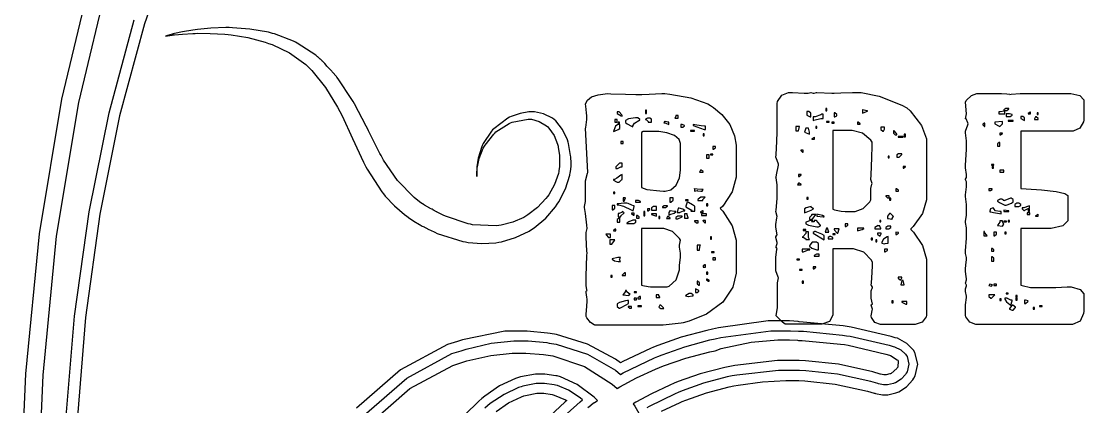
# Model space of a CAD drawing. Extents: x 71 to 283, y 22 to 328.
# Drawn here: x 70.9 to 168.8, y 222.4 to 257.9 of the extents above; entities that cross this region are included whole.
import ezdxf

# ---------------------------------------------------------------- set-up
doc = ezdxf.new("R2010")
doc.units = 0
doc.header["$MEASUREMENT"] = 0

msp = doc.modelspace()

# ---------------------------------------------------------------- linework, layer by layer
at = {"color": 7}
for points in [[(84.9478, 265.467), (82.2194, 257.643), (79.9345, 249.159), (78.1184, 240.108), (76.7941, 230.59), (75.9823, 220.701), (75.7068, 213.079), (75.7068, 210.538), (75.7068, 207.942), (75.9919, 200.153), (76.8325, 190.071), (78.2066, 180.392), (80.0887, 171.212), (82.4576, 162.632), (85.2911, 154.748)], [(81.3594, 149.804), (77.6813, 160.982), (74.7571, 172.938), (72.6225, 185.545), (71.3161, 198.673), (70.8723, 208.816), (70.8723, 212.196), (70.8723, 215.503), (71.301, 225.422), (72.5646, 238.294), (74.6263, 250.687), (77.4513, 262.472)], [(78.9298, 262.07), (76.1365, 250.376), (74.0985, 238.074), (72.8486, 225.294), (72.4256, 215.444), (72.4256, 212.16), (72.4256, 208.806), (72.8638, 198.741), (74.1564, 185.714), (76.2663, 173.206), (79.1587, 161.344), (82.7966, 150.256)], [(84.3566, 154.302), (81.4998, 162.252), (79.109, 170.904), (77.2086, 180.158), (75.8211, 189.914), (74.9709, 200.075), (74.6827, 207.923), (74.6827, 210.538), (74.6827, 213.096), (74.961, 220.769), (75.7823, 230.728), (77.1232, 240.318), (78.9601, 249.441), (81.2698, 257.999)]]:
    msp.add_lwpolyline(points, dxfattribs=at)
for points in [[(84.1735, 256.505), (84.1735, 256.505), (84.3538, 256.532), (84.763, 256.594), (84.879, 256.61), (84.9933, 256.628), (85.725, 256.696), (86.669, 256.744), (86.8895, 256.752), (87.1001, 256.762), (88.2869, 256.752), (89.6317, 256.673), (89.9223, 256.646), (90.2134, 256.62), (91.7388, 256.373), (93.3358, 255.95), (93.6625, 255.834), (93.9878, 255.72), (95.5933, 254.948), (97.0926, 253.876), (97.3667, 253.611), (97.6394, 253.339), (98.9005, 251.769), (100.021, 249.951), (100.225, 249.554), (100.427, 249.167), (101.384, 247.081), (102.392, 244.908), (102.622, 244.475), (102.737, 244.264), (104.086, 242.164), (104.246, 241.97), (104.404, 241.777), (105.256, 240.869), (106.194, 240.067), (106.398, 239.925), (106.679, 239.713), (106.998, 239.5), (107.05, 239.466), (107.579, 239.149), (107.633, 239.113), (107.81, 239.007), (107.986, 238.937), (108.012, 238.92), (108.275, 238.778), (108.303, 238.76), (108.355, 238.734), (108.919, 238.47), (108.972, 238.442), (109.193, 238.345), (111.548, 237.604), (111.795, 237.56), (112.042, 237.516), (113.302, 237.411), (114.601, 237.482), (114.865, 237.526), (115.12, 237.57), (116.407, 237.949), (117.66, 238.54), (117.898, 238.69), (118.135, 238.84), (119.211, 239.736), (120.111, 240.789), (120.261, 241.017), (120.412, 241.248), (121.033, 242.456), (121.426, 243.699), (121.462, 243.946), (121.47, 244.008), (121.532, 244.518), (121.532, 244.687), (121.532, 244.864), (121.504, 245.34), (121.496, 245.393), (121.486, 245.507), (121.284, 246.628), (121.249, 246.732), (121.187, 246.944), (120.746, 247.906), (120.129, 248.692), (119.98, 248.815), (119.83, 248.938), (118.979, 249.353), (118.168, 249.52), (117.898, 249.52), (117.632, 249.52), (116.836, 249.379), (116.01, 249.097), (115.852, 249.025), (115.702, 248.947), (114.405, 247.968), (114.3, 247.862), (114.194, 247.748), (113.435, 246.601), (113.382, 246.485), (113.276, 246.257), (112.971, 245.252), (112.861, 244.458), (112.853, 244.335), (112.853, 244.194), (112.853, 243.876), (112.853, 243.769), (112.853, 243.725), (112.853, 243.593), (112.853, 243.593), (112.853, 243.593), (112.853, 243.725), (112.853, 243.769), (112.853, 243.911), (112.879, 244.273), (112.889, 244.335), (112.905, 244.458), (113.078, 245.238), (113.444, 246.177), (113.558, 246.379), (113.621, 246.477), (114.406, 247.483), (114.512, 247.58), (114.609, 247.678), (115.816, 248.471), (115.958, 248.532), (116.098, 248.594), (117.571, 248.859), (117.722, 248.849), (117.87, 248.841), (118.604, 248.643), (119.265, 248.249), (119.379, 248.143), (119.494, 248.039), (119.961, 247.367), (120.289, 246.556), (120.333, 246.379), (120.349, 246.291), (120.474, 245.511), (120.474, 245.251), (120.474, 245.102), (120.474, 244.764), (120.474, 244.651), (120.474, 244.503), (120.412, 244.106), (120.403, 244.052), (120.359, 243.85), (120.007, 242.849), (119.477, 241.899), (119.345, 241.723), (119.213, 241.547), (118.449, 240.731), (117.562, 240.039), (117.369, 239.925), (117.174, 239.81), (116.156, 239.369), (115.086, 239.105), (114.865, 239.077), (114.645, 239.051), (112.464, 239.139), (112.254, 239.183), (112.042, 239.227), (109.952, 239.933), (109.75, 240.029), (109.696, 240.057), (109.201, 240.295), (109.149, 240.312), (109.123, 240.322), (108.858, 240.472), (108.832, 240.488), (108.822, 240.498), (108.723, 240.558), (108.692, 240.558), (108.549, 240.63), (108.505, 240.657), (108.03, 240.949), (107.986, 240.983), (107.703, 241.16), (107.421, 241.37), (107.068, 241.635), (105.529, 243.224), (104.254, 245.092), (104.033, 245.497), (103.919, 245.702), (102.869, 247.792), (102.765, 248.003), (102.658, 248.215), (101.574, 250.279), (101.46, 250.472), (101.344, 250.676), (100.083, 252.563), (99.9423, 252.729), (99.9063, 252.773), (99.5535, 253.19), (99.5193, 253.224), (99.4833, 253.268), (99.1044, 253.673), (99.0604, 253.717), (99.0424, 253.735), (98.8646, 253.938), (98.848, 253.964), (98.83, 253.982), (98.6536, 254.16), (98.6374, 254.176), (98.6194, 254.194), (98.4416, 254.371), (98.425, 254.389), (98.3975, 254.406), (98.195, 254.583), (98.1784, 254.599), (98.0186, 254.742), (96.3083, 255.852), (96.1319, 255.94), (95.9556, 256.028), (94.1917, 256.699), (94.0153, 256.752), (93.6625, 256.85), (91.9427, 257.149), (90.3277, 257.273), (90.0285, 257.281), (89.7283, 257.291), (88.3391, 257.241), (87.11, 257.105), (86.8895, 257.069), (86.669, 257.043), (85.725, 256.892), (84.9933, 256.744), (84.879, 256.716), (84.763, 256.682), (84.3538, 256.559), (84.1735, 256.505), (84.1735, 256.505)], [(124.883, 251.214), (125.2, 251.196), (126.559, 251.152), (127.497, 251.142), (127.812, 251.142), (128.04, 251.142), (128.728, 251.165), (129.892, 251.205), (130.175, 251.214), (130.624, 251.17), (132.578, 250.813), (134.126, 250.261), (134.372, 250.119), (134.648, 249.942), (135.412, 249.3), (136.15, 248.369), (136.59, 247.328), (136.737, 246.459), (136.737, 246.169), (136.737, 243.982), (136.737, 243.527), (136.365, 242.16), (135.501, 240.86), (135.254, 240.63), (135.501, 240.375), (136.365, 239.021), (136.737, 237.714), (136.737, 237.279), (136.737, 235.09), (136.737, 234.666), (136.433, 233.391), (135.519, 231.995), (133.998, 230.904), (132.414, 230.261), (131.869, 230.117), (131.674, 230.083), (130.021, 229.905), (129.469, 229.905), (123.719, 229.905), (123.657, 229.923), (123.326, 230.149), (122.978, 230.566), (122.907, 230.681), (122.925, 230.875), (122.987, 231.656), (123.013, 232.091), (123.013, 232.234), (123.013, 232.295), (122.987, 232.476), (122.925, 232.895), (122.907, 233.01), (122.907, 233.028), (122.986, 233.08), (123.013, 233.08), (122.995, 233.152), (122.907, 233.548), (122.907, 233.679), (122.907, 234.395), (122.995, 236.291), (123.013, 236.538), (122.995, 236.697), (122.907, 237.98), (122.907, 238.408), (123.013, 238.795), (122.986, 239.095), (122.863, 240.177), (122.775, 240.709), (122.767, 240.735), (122.783, 240.807), (122.873, 241.282), (122.873, 241.44), (122.873, 242.923), (122.873, 243.18), (123.048, 243.885), (123.083, 243.946), (122.873, 248.039), (122.889, 248.1), (122.979, 248.821), (122.979, 249.061), (122.979, 249.157), (122.951, 249.446), (122.889, 250.059), (122.873, 250.226), (122.884, 250.328), (123.033, 250.618), (123.414, 250.905), (124.027, 251.099), (124.668, 251.197), (124.883, 251.214)], [(141.781, 251.318), (141.939, 251.302), (143.01, 251.248), (143.368, 251.248), (143.617, 251.318), (143.827, 251.248), (143.915, 251.248), (144.144, 251.31), (144.18, 251.318), (145.557, 251.248), (145.765, 251.248), (146.393, 251.272), (147.452, 251.31), (147.708, 251.318), (148.263, 251.318), (149.931, 250.971), (152.02, 250.146), (152.47, 249.907), (152.769, 249.634), (153.819, 248.267), (154.27, 247.038), (154.27, 246.628), (154.27, 241.865), (154.27, 241.44), (153.904, 240.167), (153.06, 238.972), (152.823, 238.76), (152.823, 238.69), (153.07, 238.461), (153.916, 237.213), (154.27, 235.966), (154.27, 235.549), (154.27, 230.787), (154.243, 230.646), (153.877, 230.153), (153.245, 229.941), (153.035, 229.941), (150.213, 229.941), (150.038, 229.941), (149.516, 230.131), (149.215, 230.584), (149.189, 230.717), (149.189, 230.766), (149.215, 230.915), (149.277, 231.255), (149.295, 231.352), (149.189, 231.739), (149.189, 231.757), (149.268, 231.811), (149.295, 231.811), (149.189, 232.374), (149.189, 232.94), (149.189, 233.037), (149.277, 233.3), (149.295, 233.327), (149.295, 233.389), (149.207, 233.548), (149.189, 233.575), (149.207, 233.795), (149.269, 234.739), (149.295, 235.374), (149.295, 235.585), (149.295, 235.656), (149.197, 235.868), (148.498, 236.609), (147.56, 236.926), (147.249, 236.926), (145.661, 236.926), (145.661, 230.999), (145.661, 230.809), (145.343, 230.236), (144.629, 229.975), (144.392, 229.975), (141.358, 229.975), (141.272, 229.975), (141.017, 230.166), (140.556, 230.62), (140.442, 230.753), (140.546, 231.528), (140.546, 233.785), (140.652, 234.244), (140.617, 234.298), (140.406, 234.894), (140.406, 235.09), (140.406, 235.868), (140.406, 236.142), (140.494, 236.846), (140.512, 236.96), (140.406, 237.103), (140.422, 237.129), (140.512, 237.4), (140.512, 237.49), (140.406, 237.949), (140.406, 238.011), (140.494, 238.169), (140.512, 238.195), (140.406, 238.901), (140.406, 239.149), (140.494, 239.784), (140.512, 239.889), (140.406, 240.348), (140.422, 240.49), (140.512, 241.548), (140.512, 241.899), (140.512, 242.817), (140.512, 242.817), (140.422, 243.453), (140.406, 243.523), (140.414, 243.55), (140.502, 243.871), (140.625, 244.457), (140.652, 244.615), (140.634, 244.704), (140.432, 245.295), (140.406, 245.321), (140.422, 245.595), (140.484, 246.804), (140.512, 247.676), (140.512, 247.967), (140.512, 250.296), (140.556, 250.472), (140.961, 251.072), (141.575, 251.318), (141.781, 251.318)], [(159.103, 251.214), (161.043, 251.214), (161.2, 251.214), (161.673, 251.192), (161.943, 251.152), (161.961, 251.142), (162.093, 251.16), (162.92, 251.214), (163.196, 251.214), (167.287, 251.214), (167.564, 251.214), (168.398, 251.033), (168.768, 250.64), (168.768, 250.508), (168.768, 248.779), (168.742, 248.612), (168.398, 248.017), (167.802, 247.756), (167.605, 247.756), (162.983, 247.756), (162.983, 242.465), (163.456, 242.448), (164.875, 242.36), (166.219, 242.205), (167.021, 242.004), (167.287, 241.821), (167.287, 241.759), (167.287, 239.642), (167.287, 239.491), (166.832, 239.034), (165.761, 238.804), (165.453, 238.795), (162.983, 238.795), (162.983, 233.575), (163.106, 233.54), (163.86, 233.363), (164.112, 233.363), (165.806, 233.363), (166.202, 233.363), (167.233, 233.425), (167.393, 233.433), (167.622, 233.407), (168.424, 233.164), (168.768, 232.784), (168.768, 232.657), (168.768, 231.176), (168.759, 230.973), (168.425, 230.255), (167.731, 229.941), (167.499, 229.941), (158.997, 229.941), (158.812, 229.941), (158.259, 230.153), (157.903, 230.646), (157.868, 230.787), (157.868, 231.492), (157.868, 231.749), (157.956, 232.428), (157.974, 232.517), (157.956, 232.57), (157.868, 232.979), (157.868, 233.116), (157.868, 233.232), (157.956, 233.513), (157.974, 233.575), (157.868, 233.751), (157.974, 234.068), (157.974, 234.142), (157.947, 234.364), (157.885, 234.827), (157.868, 234.95), (157.885, 235.11), (157.947, 235.687), (157.974, 235.902), (157.974, 235.972), (157.974, 236.123), (157.885, 236.503), (157.868, 236.573), (157.885, 236.723), (157.974, 237.907), (157.974, 238.301), (157.974, 238.69), (157.974, 238.867), (157.885, 239.343), (157.868, 239.396), (157.885, 239.466), (157.974, 239.995), (157.974, 240.171), (157.974, 240.735), (157.974, 241.009), (157.885, 241.75), (157.868, 241.829), (157.885, 241.891), (157.974, 242.612), (157.974, 242.852), (157.974, 242.994), (157.974, 243.073), (157.885, 243.284), (157.868, 243.31), (157.885, 243.338), (157.974, 243.477), (157.974, 243.523), (157.974, 243.753), (157.885, 244.379), (157.868, 244.439), (157.885, 244.625), (157.974, 246.073), (157.974, 246.556), (157.974, 246.848), (157.885, 247.588), (157.868, 247.72), (157.885, 247.748), (158.087, 248.338), (158.115, 248.426), (158.097, 248.506), (157.925, 248.885), (157.868, 248.885), (157.974, 249.344), (157.868, 250.436), (157.947, 250.569), (158.419, 251.024), (158.932, 251.214), (159.103, 251.214)], [(128.375, 249.378), (128.481, 249.378), (128.481, 249.696), (128.375, 249.696), (128.375, 249.378)], [(144.992, 249.626), (145.098, 249.626), (145.098, 249.837), (144.992, 249.837), (144.992, 249.626)], [(148.379, 249.731), (148.379, 249.414), (148.449, 249.432), (148.836, 249.578), (148.836, 249.626), (148.792, 249.636), (148.413, 249.723), (148.379, 249.731)], [(161.396, 249.66), (161.642, 249.66), (161.695, 249.66), (161.855, 249.793), (161.855, 249.837), (161.642, 249.837), (161.598, 249.829), (161.396, 249.703), (161.396, 249.66)], [(125.553, 248.568), (125.765, 248.568), (125.765, 248.815), (125.553, 248.815), (125.553, 248.568)], [(125.765, 249.52), (125.765, 249.45), (125.765, 249.371), (126.144, 249.167), (126.224, 249.131), (126.224, 249.202), (126.197, 249.256), (125.953, 249.52), (125.871, 249.52), (125.765, 249.52)], [(126.541, 248.672), (126.541, 248.602), (126.541, 248.562), (126.704, 248.44), (127.096, 248.205), (127.212, 248.143), (127.212, 248.23), (127.375, 248.488), (127.766, 248.734), (127.882, 248.779), (127.864, 248.815), (127.692, 248.991), (127.635, 248.991), (127.459, 248.974), (126.824, 248.872), (126.541, 248.724), (126.541, 248.672)], [(128.375, 248.815), (128.437, 248.815), (128.623, 248.63), (128.623, 248.568), (128.94, 248.568), (128.94, 248.815), (128.94, 248.85), (128.78, 248.955), (128.728, 248.955), (128.623, 248.955), (128.561, 248.955), (128.375, 248.85), (128.375, 248.815)], [(130.175, 248.672), (130.069, 248.532), (130.183, 248.532), (130.484, 248.383), (130.528, 248.356), (130.528, 248.568), (130.44, 248.568), (130.21, 248.656), (130.175, 248.672)], [(131.197, 249.202), (131.197, 249.141), (131.109, 248.982), (131.093, 248.955), (131.41, 248.955), (131.41, 249.202), (131.197, 249.202)], [(143.264, 249.52), (143.264, 249.273), (143.264, 249.221), (143.554, 249.079), (143.617, 249.061), (143.617, 249.378), (143.617, 249.422), (143.43, 249.554), (143.368, 249.554), (143.264, 249.554), (143.264, 249.52)], [(143.827, 249.061), (143.827, 248.744), (143.888, 248.77), (144.53, 248.921), (144.745, 248.921), (144.745, 249.308), (144.639, 249.308), (144.551, 249.264), (144.008, 249.061), (143.827, 249.061)], [(145.767, 249.45), (145.767, 249.061), (145.828, 249.061), (146.014, 249.167), (146.014, 249.202), (146.014, 249.273), (146.004, 249.3), (145.827, 249.45), (145.767, 249.45)], [(160.937, 249.52), (160.937, 249.344), (161.502, 249.344), (161.502, 249.59), (161.466, 249.582), (161.069, 249.52), (160.937, 249.52)], [(161.608, 249.344), (161.608, 249.097), (161.925, 249.097), (161.986, 249.097), (162.172, 249.229), (162.172, 249.273), (161.925, 249.344), (161.608, 249.344)], [(161.819, 248.672), (162.278, 248.672), (162.278, 248.744), (161.819, 248.744), (161.819, 248.672)], [(162.983, 249.061), (162.983, 248.991), (162.983, 248.93), (163.247, 248.762), (163.3, 248.744), (163.3, 248.921), (163.3, 248.965), (163.142, 249.097), (163.09, 249.097), (162.983, 249.097), (162.983, 249.061)], [(163.653, 249.344), (163.865, 249.344), (163.865, 249.52), (163.829, 249.512), (163.653, 249.386), (163.653, 249.344)], [(164.324, 249.061), (164.218, 248.885), (164.218, 248.815), (164.571, 248.815), (164.571, 248.885), (164.571, 248.929), (164.385, 249.061), (164.324, 249.061)], [(164.465, 249.273), (164.571, 249.273), (164.571, 249.45), (164.465, 249.45), (164.465, 249.273)], [(125.448, 247.72), (125.545, 247.756), (125.874, 247.906), (126.012, 248.006), (126.012, 248.039), (126.012, 248.356), (125.906, 248.356), (125.832, 248.356), (125.611, 248.197), (125.465, 247.826), (125.448, 247.72)], [(125.871, 248.426), (125.978, 248.426), (125.978, 248.568), (125.871, 248.568), (125.871, 248.426)], [(128.022, 247.58), (128.022, 242.605), (128.022, 242.55), (128.525, 242.384), (129.698, 242.244), (130.035, 242.218), (130.208, 242.218), (130.729, 242.357), (131.225, 242.769), (131.523, 243.454), (131.622, 244.168), (131.622, 244.405), (131.622, 246.485), (131.622, 246.61), (131.481, 246.981), (131.061, 247.355), (130.356, 247.603), (129.611, 247.709), (129.363, 247.72), (128.235, 247.72), (128.181, 247.72), (128.022, 247.615), (128.022, 247.58)], [(131.656, 248.356), (131.656, 248.109), (131.763, 248.109), (131.815, 248.109), (131.975, 248.241), (131.975, 248.285), (131.763, 248.356), (131.656, 248.356)], [(132.538, 247.756), (132.891, 247.756), (132.891, 247.826), (132.538, 247.826), (132.538, 247.756)], [(132.785, 248.356), (132.785, 248.285), (133.809, 247.897), (133.915, 247.897), (133.915, 248.215), (133.816, 248.215), (133.521, 248.247), (132.935, 248.329), (132.785, 248.356)], [(142.24, 248.179), (142.24, 247.79), (142.486, 247.79), (142.592, 248.179), (142.24, 248.179)], [(143.158, 248.039), (143.051, 247.65), (143.51, 247.474), (143.51, 247.65), (143.404, 248.039), (143.158, 248.039)], [(144.074, 248.039), (144.18, 248.039), (144.18, 248.179), (144.074, 248.179), (144.074, 248.039)], [(145.062, 248.638), (145.062, 248.568), (145.308, 248.568), (145.308, 248.638), (145.062, 248.638)], [(145.557, 248.496), (145.767, 248.496), (145.767, 248.568), (145.557, 248.568), (145.557, 248.496)], [(145.661, 247.79), (145.661, 240.558), (145.812, 240.524), (146.411, 240.401), (146.775, 240.348), (146.896, 240.348), (147.461, 240.348), (147.705, 240.348), (148.439, 240.618), (149.057, 241.256), (149.155, 241.44), (149.155, 242.322), (149.155, 242.473), (149.243, 242.879), (149.261, 242.923), (149.155, 243.31), (149.171, 243.691), (149.233, 245.313), (149.261, 246.378), (149.261, 246.732), (149.145, 246.918), (148.383, 247.558), (147.427, 247.826), (147.108, 247.826), (145.661, 247.826), (145.661, 247.79)], [(147.92, 248.568), (147.92, 248.392), (148.167, 248.392), (148.157, 248.427), (147.979, 248.568), (147.92, 248.568)], [(150.071, 248.109), (150.071, 247.933), (150.079, 247.906), (150.259, 247.756), (150.319, 247.756), (150.424, 247.933), (150.424, 248.109), (150.071, 248.109)], [(151.235, 247.79), (151.235, 247.58), (151.244, 247.554), (151.397, 247.403), (151.448, 247.403), (151.554, 247.403), (151.554, 247.474), (151.526, 247.527), (151.307, 247.79), (151.235, 247.79)], [(159.456, 248.356), (159.464, 248.329), (159.617, 248.179), (159.668, 248.179), (159.668, 248.496), (159.614, 248.496), (159.456, 248.392), (159.456, 248.356)], [(160.584, 248.568), (160.584, 248.496), (160.584, 248.418), (160.963, 248.215), (161.043, 248.179), (161.29, 248.426), (161.29, 248.638), (160.584, 248.568)], [(126.118, 246.628), (126.33, 246.628), (126.33, 246.804), (126.118, 246.804), (126.118, 246.628)], [(133.703, 247.333), (133.809, 247.333), (133.809, 247.51), (133.703, 247.51), (133.703, 247.333)], [(143.721, 247.015), (143.969, 247.015), (143.969, 247.191), (143.925, 247.183), (143.721, 247.057), (143.721, 247.015)], [(151.658, 247.191), (152.117, 247.191), (152.117, 247.261), (151.658, 247.261), (151.658, 247.191)], [(152.224, 247.227), (152.33, 247.227), (152.33, 247.474), (152.224, 247.474), (152.224, 247.227)], [(160.831, 246.556), (160.831, 246.379), (161.043, 246.379), (161.043, 246.698), (160.989, 246.698), (160.831, 246.592), (160.831, 246.556)], [(161.043, 247.58), (161.043, 247.403), (161.104, 247.403), (161.29, 247.536), (161.29, 247.58), (161.043, 247.58)], [(134.585, 246.345), (134.585, 246.098), (134.645, 246.098), (134.831, 246.231), (134.831, 246.275), (134.831, 246.345), (134.585, 246.345)], [(142.699, 245.992), (142.707, 245.966), (142.86, 245.816), (142.911, 245.816), (142.911, 245.992), (142.699, 245.992)], [(125.659, 244.475), (125.659, 244.299), (125.765, 244.299), (125.809, 244.326), (126.119, 244.475), (126.224, 244.475), (126.224, 244.792), (126.118, 244.792), (126.002, 244.792), (125.703, 244.529), (125.659, 244.475)], [(134.02, 245.251), (134.268, 245.251), (134.268, 245.569), (134.02, 245.569), (134.02, 245.251)], [(134.372, 245.569), (134.585, 245.569), (134.585, 245.64), (134.372, 245.64), (134.372, 245.569)], [(150.742, 245.287), (150.848, 245.287), (150.848, 245.463), (150.742, 245.463), (150.742, 245.287)], [(151.554, 245.533), (151.554, 245.357), (151.658, 245.357), (151.747, 245.357), (151.985, 245.559), (152.011, 245.604), (152.011, 245.674), (151.765, 245.674), (151.711, 245.674), (151.554, 245.569), (151.554, 245.533)], [(125.448, 243.31), (125.448, 243.25), (125.712, 243.082), (125.765, 243.064), (125.871, 243.064), (125.96, 243.064), (126.188, 243.266), (126.224, 243.31), (126.224, 243.769), (126.126, 243.691), (125.743, 243.422), (125.522, 243.31), (125.448, 243.31)], [(133.456, 244.158), (133.35, 243.982), (133.703, 243.982), (133.703, 244.026), (133.517, 244.158), (133.456, 244.158)], [(142.486, 243.769), (142.486, 243.593), (142.548, 243.593), (142.735, 243.725), (142.735, 243.769), (142.486, 243.769)], [(152.117, 244.511), (152.117, 244.335), (152.17, 244.335), (152.33, 244.467), (152.33, 244.511), (152.117, 244.511)], [(160.267, 244.615), (160.478, 244.615), (160.478, 244.687), (160.267, 244.687), (160.267, 244.615)], [(160.338, 244.335), (160.444, 244.335), (160.444, 244.511), (160.338, 244.511), (160.338, 244.335)], [(161.043, 243.982), (161.396, 243.982), (161.396, 244.158), (161.043, 244.158), (161.043, 243.982)], [(142.486, 242.958), (142.382, 242.817), (142.735, 242.817), (142.725, 242.845), (142.546, 242.958), (142.486, 242.958)], [(125.448, 242.006), (125.553, 242.006), (125.553, 242.146), (125.448, 242.146), (125.448, 242.006)], [(132.891, 242.465), (132.891, 242.218), (133.138, 242.288), (133.172, 242.272), (133.49, 242.218), (133.597, 242.218), (133.703, 242.394), (133.568, 242.394), (133.164, 242.404), (132.917, 242.448), (132.891, 242.465)], [(151.448, 242.429), (151.448, 242.218), (151.694, 242.218), (151.694, 242.288), (151.685, 242.306), (151.507, 242.429), (151.448, 242.429)], [(160.021, 242.429), (160.021, 242.288), (160.125, 242.288), (160.178, 242.288), (160.338, 242.394), (160.338, 242.429), (160.021, 242.429)], [(125.306, 240.911), (125.306, 240.524), (125.367, 240.524), (125.553, 240.657), (125.553, 240.701), (125.553, 240.911), (125.306, 240.911)], [(125.765, 241.053), (125.765, 240.983), (125.91, 240.983), (126.347, 240.847), (127.07, 240.516), (127.247, 240.418), (127.353, 240.807), (127.353, 240.877), (127.298, 240.877), (127.137, 240.935), (126.78, 241.08), (126.683, 241.124), (126.61, 241.124), (126.395, 241.115), (125.898, 241.071), (125.765, 241.053)], [(126.33, 241.617), (126.33, 241.3), (126.435, 241.3), (126.541, 241.617), (126.33, 241.617)], [(127.459, 241.37), (127.459, 241.23), (127.918, 241.23), (127.918, 241.265), (127.732, 241.37), (127.67, 241.37), (127.459, 241.37)], [(129.963, 240.735), (130.175, 240.735), (130.236, 240.735), (130.422, 240.842), (130.422, 240.877), (130.175, 240.877), (130.121, 240.877), (129.963, 240.771), (129.963, 240.735)], [(130.634, 241.617), (130.634, 241.23), (130.712, 241.23), (130.923, 241.406), (130.951, 241.44), (130.951, 241.617), (130.634, 241.617)], [(132.079, 241.37), (132.328, 241.37), (132.328, 241.44), (132.079, 241.44), (132.079, 241.37)], [(132.221, 241.23), (132.115, 240.841), (132.115, 240.771), (132.68, 240.454), (132.653, 240.454), (132.574, 240.4), (132.574, 240.382), (132.927, 240.382), (132.927, 240.841), (132.917, 240.859), (132.733, 240.983), (132.336, 241.177), (132.221, 241.23)], [(133.21, 241.44), (133.21, 241.37), (133.667, 241.37), (133.667, 241.45), (133.843, 241.654), (133.879, 241.689), (133.562, 241.689), (133.474, 241.689), (133.244, 241.485), (133.21, 241.44)], [(134.02, 240.877), (134.126, 240.877), (134.126, 241.053), (134.02, 241.053), (134.02, 240.877)], [(143.264, 241.476), (143.368, 241.476), (143.368, 241.653), (143.264, 241.653), (143.264, 241.476)], [(150.53, 241.793), (150.538, 241.767), (150.691, 241.617), (150.742, 241.617), (150.848, 241.617), (150.848, 241.793), (150.53, 241.793)], [(150.883, 241.406), (150.989, 241.406), (150.989, 241.583), (150.883, 241.583), (150.883, 241.406)], [(161.396, 241.336), (161.396, 241.372), (161.21, 241.476), (161.149, 241.476), (161.043, 241.476), (161.007, 241.468), (160.831, 241.369), (160.831, 241.336), (160.831, 241.297), (160.993, 241.181), (161.386, 240.991), (161.502, 240.947), (161.608, 240.947), (161.723, 240.983), (162.114, 241.133), (162.278, 241.233), (162.278, 241.264), (162.278, 241.406), (162.278, 241.45), (162.092, 241.583), (162.031, 241.583), (161.96, 241.538), (161.396, 241.336), (161.396, 241.336)], [(162.418, 240.947), (162.418, 240.807), (162.737, 240.807), (162.797, 240.807), (162.983, 240.913), (162.983, 240.947), (162.983, 240.991), (162.797, 241.124), (162.737, 241.124), (162.631, 241.124), (162.595, 241.115), (162.418, 240.99), (162.418, 240.947)], [(163.09, 240.701), (163.09, 240.63), (163.09, 240.586), (163.247, 240.454), (163.3, 240.454), (163.353, 240.48), (163.657, 240.63), (163.759, 240.63), (163.759, 240.877), (163.687, 240.851), (163.238, 240.701), (163.09, 240.701)], [(126.224, 240.348), (126.224, 240.304), (125.96, 240.171), (125.871, 240.171), (125.871, 239.853), (126.118, 239.853), (126.118, 239.951), (126.381, 240.198), (126.435, 240.242), (126.224, 240.348)], [(127.106, 240.206), (127.114, 240.18), (127.292, 240.029), (127.353, 240.029), (127.353, 240.206), (127.106, 240.206)], [(127.565, 239.995), (127.565, 239.748), (127.812, 239.748), (127.812, 239.819), (127.812, 239.863), (127.625, 239.995), (127.565, 239.995)], [(128.235, 239.959), (128.341, 239.959), (128.341, 240.348), (128.235, 240.348), (128.235, 239.959)], [(128.588, 240.594), (128.588, 240.418), (128.64, 240.418), (128.8, 240.55), (128.8, 240.594), (128.588, 240.594)], [(128.94, 240.665), (128.94, 240.488), (129.399, 240.488), (129.399, 240.807), (129.187, 240.807), (129.125, 240.807), (128.94, 240.701), (128.94, 240.665)], [(128.94, 240.135), (128.94, 240.083), (129.319, 239.943), (129.399, 239.925), (129.399, 240.135), (128.94, 240.135)], [(129.61, 239.713), (129.716, 239.713), (129.716, 239.889), (129.61, 239.889), (129.61, 239.713)], [(130.422, 239.889), (130.315, 239.713), (130.668, 239.713), (130.659, 239.748), (130.481, 239.889), (130.422, 239.889)], [(130.634, 240.418), (130.528, 240.278), (130.528, 240.029), (130.642, 240.065), (131.034, 240.216), (131.197, 240.315), (131.197, 240.348), (131.056, 240.348), (130.66, 240.41), (130.634, 240.418)], [(131.197, 239.748), (131.197, 239.677), (131.304, 239.677), (131.382, 239.695), (131.763, 239.868), (131.763, 239.925), (131.41, 239.925), (131.374, 239.916), (131.197, 239.791), (131.197, 239.748)], [(131.41, 240.665), (131.304, 240.278), (131.55, 240.278), (131.594, 240.304), (131.904, 240.418), (132.009, 240.418), (132, 240.446), (131.841, 240.556), (131.506, 240.648), (131.41, 240.665)], [(131.975, 240.135), (131.975, 239.748), (132.328, 239.748), (132.31, 239.775), (132.221, 240.046), (132.221, 240.135), (131.975, 240.135)], [(133.456, 240.278), (133.703, 240.278), (133.703, 240.418), (133.641, 240.418), (133.456, 240.313), (133.456, 240.278)], [(133.562, 239.995), (134.02, 239.995), (134.02, 240.135), (133.562, 240.135), (133.562, 239.995)], [(143.051, 240.558), (143.051, 240.242), (143.184, 240.295), (143.655, 240.49), (143.863, 240.596), (143.863, 240.63), (143.809, 240.63), (143.651, 240.763), (143.651, 240.807), (143.545, 240.789), (143.192, 240.683), (143.051, 240.59), (143.051, 240.558)], [(143.721, 240.101), (143.721, 240.023), (143.545, 239.819), (143.51, 239.783), (143.51, 239.606), (143.617, 239.606), (143.663, 239.606), (143.805, 239.718), (144.02, 239.987), (144.074, 240.065), (143.721, 240.065), (143.721, 240.101)], [(144.18, 240.101), (144.18, 239.925), (144.745, 239.853), (144.851, 239.853), (144.851, 239.885), (144.687, 239.977), (144.294, 240.083), (144.18, 240.101)], [(150.883, 240.171), (150.672, 239.925), (150.672, 239.713), (150.786, 239.713), (151.094, 239.652), (151.129, 239.642), (151.129, 239.704), (151.217, 239.863), (151.235, 239.889), (151.2, 239.933), (150.961, 240.171), (150.883, 240.171)], [(160.125, 240.312), (160.209, 240.312), (160.464, 240.264), (161.007, 240.163), (161.149, 240.135), (161.149, 240.348), (161.021, 240.348), (160.641, 240.428), (160.478, 240.605), (160.478, 240.665), (160.373, 240.665), (160.33, 240.675), (160.183, 240.608), (160.125, 240.386), (160.125, 240.312)], [(161.396, 240.488), (161.396, 240.348), (161.855, 240.348), (161.855, 240.418), (161.396, 240.488)], [(163.548, 240.065), (163.795, 240.065), (163.795, 240.242), (163.548, 240.242), (163.548, 240.065)], [(163.653, 240.348), (163.759, 240.348), (163.759, 240.558), (163.653, 240.558), (163.653, 240.348)], [(164.324, 239.925), (164.571, 239.925), (164.571, 240.101), (164.535, 240.093), (164.324, 239.968), (164.324, 239.925)], [(125.765, 239.572), (125.765, 239.36), (126.012, 239.36), (126.012, 239.748), (125.968, 239.74), (125.765, 239.615), (125.765, 239.572)], [(126.683, 239.254), (127.247, 239.254), (127.307, 239.254), (127.493, 239.386), (127.493, 239.43), (127.493, 239.572), (127.353, 239.572), (127.237, 239.546), (126.846, 239.413), (126.683, 239.294), (126.683, 239.254)], [(132.891, 239.5), (132.9, 239.474), (133.077, 239.324), (133.138, 239.324), (133.244, 239.324), (133.244, 239.5), (132.891, 239.5)], [(133.703, 239.572), (133.703, 239.5), (133.703, 239.456), (133.861, 239.324), (133.915, 239.324), (133.915, 239.536), (133.703, 239.536), (133.703, 239.572)], [(143.158, 239.324), (143.158, 239.254), (143.158, 239.215), (143.417, 239.095), (144.012, 238.964), (144.18, 238.937), (144.286, 238.937), (144.338, 238.937), (144.498, 239.043), (144.498, 239.077), (144.454, 239.157), (144.143, 239.536), (144.04, 239.536), (143.933, 239.536), (143.933, 239.396), (143.687, 239.396), (143.793, 239.536), (143.687, 239.536), (143.599, 239.52), (143.158, 239.373), (143.158, 239.324)], [(146.792, 239.219), (146.792, 238.971), (146.852, 238.971), (147.038, 239.103), (147.038, 239.147), (147.038, 239.219), (146.792, 239.219)], [(149.508, 238.831), (149.508, 238.76), (150.071, 238.76), (150.071, 238.831), (150.053, 238.858), (149.967, 238.997), (149.967, 239.043), (149.86, 239.043), (149.833, 239.052), (149.534, 238.875), (149.508, 238.831)], [(149.967, 239.396), (150.071, 239.396), (150.071, 239.536), (149.967, 239.536), (149.967, 239.396)], [(150.53, 238.831), (150.53, 238.76), (150.742, 238.76), (150.803, 238.76), (150.989, 238.893), (150.989, 238.937), (150.989, 239.007), (150.742, 239.007), (150.706, 238.999), (150.53, 238.873), (150.53, 238.831)], [(161.043, 239.466), (161.043, 239.369), (160.865, 239.113), (160.831, 239.077), (161.29, 239.007), (161.396, 239.183), (161.378, 239.211), (161.29, 239.429), (161.29, 239.5), (161.043, 239.5), (161.043, 239.466)], [(161.396, 239.466), (161.396, 239.396), (161.642, 239.396), (161.642, 239.466), (161.396, 239.466)], [(161.819, 239.396), (161.925, 239.396), (161.925, 239.536), (161.819, 239.536), (161.819, 239.396)], [(124.743, 238.265), (124.769, 238.213), (124.987, 237.949), (125.06, 237.949), (125.166, 237.949), (125.166, 238.265), (124.743, 238.265)], [(125.448, 238.584), (125.659, 238.584), (125.659, 238.724), (125.605, 238.724), (125.448, 238.62), (125.448, 238.584)], [(128.022, 238.795), (128.022, 233.575), (128.155, 233.548), (128.634, 233.464), (128.837, 233.433), (128.904, 233.433), (130.387, 233.433), (130.572, 233.487), (131.228, 234.064), (131.516, 234.994), (131.516, 235.303), (131.532, 235.383), (131.622, 236.143), (131.622, 236.397), (131.604, 236.511), (131.516, 237.061), (131.516, 237.243), (131.622, 237.702), (131.524, 237.878), (130.881, 238.514), (130.087, 238.795), (129.822, 238.795), (128.022, 238.795)], [(134.372, 237.808), (134.479, 237.808), (134.479, 238.019), (134.372, 238.019), (134.372, 237.808)], [(143.158, 238.442), (143.158, 238.327), (142.892, 238.029), (142.839, 237.985), (142.918, 237.985), (143.158, 237.826), (143.158, 237.772), (143.51, 237.772), (143.404, 237.949), (143.404, 238.478), (143.158, 238.478), (143.158, 238.442)], [(142.911, 238.618), (143.158, 238.618), (143.158, 238.69), (142.911, 238.69), (142.911, 238.618)], [(143.827, 238.372), (144.851, 237.736), (144.851, 238.125), (144.851, 238.161), (144.643, 238.267), (144.172, 238.461), (144.04, 238.514), (143.986, 238.514), (143.827, 238.408), (143.827, 238.372)], [(145.062, 238.831), (144.956, 238.442), (145.274, 238.442), (145.168, 238.831), (145.062, 238.831)], [(145.204, 237.913), (145.204, 237.842), (145.661, 237.842), (145.661, 237.913), (145.661, 237.949), (145.475, 238.055), (145.415, 238.055), (145.361, 238.055), (145.204, 237.949), (145.204, 237.913)], [(145.661, 238.231), (145.874, 238.231), (145.874, 238.301), (145.661, 238.301), (145.661, 238.231)], [(145.767, 238.76), (145.767, 238.69), (145.794, 238.638), (146.038, 238.372), (146.12, 238.372), (146.226, 238.76), (145.767, 238.76)], [(147.92, 238.831), (147.92, 238.584), (148.016, 238.602), (148.364, 238.694), (148.519, 238.797), (148.519, 238.831), (147.92, 238.831)], [(149.189, 237.736), (149.295, 237.736), (149.295, 237.913), (149.189, 237.913), (149.189, 237.736)], [(149.754, 238.372), (149.754, 238.301), (149.762, 238.275), (149.94, 238.125), (150.001, 238.125), (150.107, 238.301), (150.107, 238.372), (149.754, 238.372)], [(150.177, 237.455), (150.424, 237.383), (150.458, 237.401), (150.671, 237.455), (150.742, 237.455), (150.742, 238.055), (150.654, 238.02), (150.327, 237.794), (150.177, 237.541), (150.177, 237.455)], [(151.448, 238.442), (151.448, 238.231), (151.509, 238.231), (151.694, 238.363), (151.694, 238.408), (151.448, 238.442)], [(159.562, 238.514), (159.562, 238.125), (159.879, 238.125), (159.843, 238.169), (159.632, 238.428), (159.632, 238.514), (159.562, 238.514)], [(160.478, 238.442), (160.478, 238.125), (160.54, 238.125), (160.726, 238.257), (160.726, 238.301), (160.726, 238.442), (160.478, 238.442)], [(161.502, 238.301), (161.608, 238.301), (161.608, 238.442), (161.502, 238.442), (161.502, 238.301)], [(125.096, 237.736), (125.096, 237.349), (125.2, 237.349), (125.288, 237.349), (125.535, 237.676), (125.553, 237.736), (125.096, 237.736)], [(133.138, 237.243), (133.138, 236.784), (133.35, 236.784), (133.35, 236.9), (133.438, 237.226), (133.456, 237.243), (133.138, 237.243)], [(143.51, 237.207), (143.51, 237.149), (143.717, 236.974), (144.19, 236.838), (144.322, 236.82), (144.322, 237.383), (144.322, 237.419), (144.136, 237.526), (144.074, 237.526), (143.827, 237.526), (143.747, 237.526), (143.536, 237.261), (143.51, 237.207)], [(149.614, 237.56), (149.718, 237.56), (149.718, 237.736), (149.614, 237.736), (149.614, 237.56)], [(160.267, 236.96), (160.267, 236.714), (160.478, 236.714), (160.478, 236.784), (160.478, 236.828), (160.32, 236.96), (160.267, 236.96)], [(125.306, 236.008), (125.323, 235.964), (125.535, 235.82), (125.866, 235.762), (125.978, 235.762), (126.082, 235.762), (125.978, 235.938), (126.082, 236.115), (125.835, 236.115), (125.306, 236.008)], [(134.479, 236.573), (134.725, 236.573), (134.725, 236.644), (134.479, 236.644), (134.479, 236.573)], [(134.585, 235.902), (134.831, 235.902), (134.831, 236.079), (134.585, 236.079), (134.585, 235.902)], [(142.346, 235.902), (142.592, 235.902), (142.592, 235.972), (142.346, 235.972), (142.346, 235.902)], [(142.839, 236.89), (142.839, 236.644), (142.945, 236.644), (143.006, 236.671), (143.41, 236.82), (143.545, 236.82), (143.545, 236.89), (142.839, 236.89)], [(143.933, 236.255), (144.392, 236.255), (144.392, 236.431), (144.18, 236.431), (144.144, 236.423), (143.933, 236.298), (143.933, 236.255)], [(150.424, 236.89), (150.424, 236.644), (150.486, 236.644), (150.672, 236.776), (150.672, 236.82), (150.672, 236.89), (150.424, 236.89)], [(160.267, 236.185), (160.267, 235.796), (160.478, 235.796), (160.478, 236.008), (160.478, 236.052), (160.32, 236.185), (160.267, 236.185)], [(133.703, 235.303), (133.703, 235.233), (133.915, 235.233), (133.915, 235.443), (133.861, 235.443), (133.703, 235.339), (133.703, 235.303)], [(142.592, 234.95), (142.839, 234.95), (142.839, 235.02), (142.592, 235.02), (142.592, 234.95)], [(143.827, 235.267), (143.827, 235.09), (143.888, 235.09), (144.074, 235.223), (144.074, 235.267), (143.827, 235.267)], [(125.2, 234.315), (125.306, 234.315), (125.306, 234.457), (125.2, 234.457), (125.2, 234.315)], [(126.224, 234.457), (126.541, 234.457), (126.541, 234.703), (126.461, 234.703), (126.25, 234.492), (126.224, 234.457)], [(134.02, 234.597), (134.126, 234.597), (134.126, 234.774), (134.02, 234.774), (134.02, 234.597)], [(134.02, 234.138), (134.02, 234.068), (134.028, 234.042), (134.207, 233.928), (134.268, 233.928), (134.268, 233.998), (134.268, 234.033), (134.082, 234.138), (134.02, 234.138)], [(151.658, 234.315), (151.658, 234.244), (151.667, 234.218), (151.846, 234.068), (151.907, 234.068), (152.011, 234.244), (152.011, 234.315), (151.658, 234.315)], [(152.011, 233.998), (151.907, 233.609), (152.224, 233.609), (152.117, 233.998), (152.011, 233.998)], [(126.541, 233.08), (126.541, 232.984), (126.339, 232.729), (126.294, 232.693), (126.86, 232.621), (126.964, 232.763), (126.884, 232.763), (126.647, 233.002), (126.647, 233.08), (126.541, 233.08)], [(132.997, 233.222), (132.997, 232.904), (133.103, 232.904), (133.156, 232.904), (133.314, 233.036), (133.314, 233.08), (132.997, 233.222)], [(133.138, 233.928), (133.138, 233.751), (133.138, 233.707), (133.296, 233.575), (133.35, 233.575), (133.35, 233.751), (133.35, 233.795), (133.19, 233.928), (133.138, 233.928)], [(142.839, 233.751), (142.945, 233.751), (142.945, 233.928), (142.839, 233.928), (142.839, 233.751)], [(160.125, 233.679), (160.021, 233.539), (160.267, 233.469), (160.373, 233.609), (160.125, 233.679)], [(160.478, 233.539), (160.726, 233.539), (160.726, 233.679), (160.478, 233.679), (160.478, 233.539)], [(125.765, 231.811), (125.765, 231.635), (125.773, 231.608), (125.951, 231.458), (126.012, 231.458), (126.144, 231.52), (126.615, 231.753), (126.824, 231.876), (126.824, 231.915), (126.824, 232.164), (126.717, 232.164), (126.558, 232.129), (126.002, 231.974), (125.765, 231.852), (125.765, 231.811)], [(127.353, 232.904), (127.565, 232.904), (127.565, 232.974), (127.353, 232.974), (127.353, 232.904)], [(127.353, 232.234), (127.565, 232.234), (127.565, 232.374), (127.353, 232.374), (127.353, 232.234)], [(127.67, 232.374), (127.67, 232.304), (127.918, 232.304), (127.918, 232.517), (127.856, 232.517), (127.67, 232.41), (127.67, 232.374)], [(129.363, 232.693), (129.363, 232.445), (129.716, 232.445), (129.698, 232.472), (129.61, 232.638), (129.61, 232.693), (129.363, 232.693)], [(132.079, 232.587), (132.328, 232.517), (132.362, 232.534), (132.679, 232.587), (132.785, 232.587), (132.785, 232.657), (132.785, 232.693), (132.599, 232.797), (132.538, 232.797), (132.432, 232.797), (132.406, 232.807), (132.114, 232.631), (132.079, 232.587)], [(151.095, 231.951), (151.201, 231.951), (151.201, 232.128), (151.095, 232.128), (151.095, 231.951)], [(152.011, 232.058), (152.011, 231.997), (152.39, 231.829), (152.47, 231.811), (152.47, 232.058), (152.011, 232.058)], [(160.021, 232.693), (160.021, 232.551), (160.029, 232.525), (160.207, 232.374), (160.267, 232.374), (160.584, 232.693), (160.021, 232.693)], [(161.043, 232.164), (161.149, 232.164), (161.149, 232.304), (161.043, 232.304), (161.043, 232.164)], [(161.502, 232.374), (161.502, 232.289), (161.639, 232.031), (161.968, 231.783), (162.065, 231.739), (162.172, 232.128), (162.172, 232.198), (162.056, 232.198), (161.757, 232.348), (161.713, 232.374), (161.502, 232.374)], [(161.608, 232.763), (161.819, 232.763), (161.819, 232.833), (161.608, 232.833), (161.608, 232.763)], [(162.524, 232.445), (162.631, 232.445), (162.631, 232.621), (162.524, 232.621), (162.524, 232.445)], [(162.524, 232.198), (162.631, 232.198), (162.631, 232.374), (162.524, 232.374), (162.524, 232.198)], [(163.3, 232.198), (163.3, 231.881), (163.388, 231.881), (163.627, 232.084), (163.653, 232.128), (163.406, 232.198), (163.3, 232.198)], [(126.788, 231.599), (126.788, 231.564), (126.946, 231.458), (127, 231.458), (127.106, 231.458), (127.106, 231.599), (126.788, 231.599)], [(127.67, 231.599), (128.022, 231.599), (128.022, 231.669), (127.67, 231.669), (127.67, 231.599)], [(129.716, 231.739), (129.61, 231.563), (129.618, 231.537), (129.798, 231.422), (129.858, 231.422), (130.069, 231.422), (130.041, 231.476), (129.798, 231.739), (129.716, 231.739)], [(162.172, 231.739), (162.136, 231.695), (161.925, 231.439), (161.925, 231.352), (162.172, 231.282), (162.25, 231.282), (162.462, 231.484), (162.49, 231.528), (162.494, 231.539), (162.224, 231.723), (162.172, 231.739)], [(164.112, 231.352), (164.218, 231.352), (164.218, 231.528), (164.112, 231.528), (164.112, 231.352)], [(164.677, 231.599), (164.924, 231.599), (164.924, 231.669), (164.677, 231.669), (164.677, 231.599)]]:
    msp.add_lwpolyline(points, close=True, dxfattribs=at)
at = {"color": 250}
for points in [[(129.874, 221.977), (131.577, 222.771), (131.763, 222.849), (132.106, 223), (133.998, 223.667), (136.084, 224.208), (136.525, 224.296), (136.938, 224.376), (139.157, 224.663), (141.311, 224.79), (142.029, 224.79), (142.151, 224.79), (142.428, 224.79), (142.522, 224.79), (143.06, 224.782), (145.878, 224.473), (148.854, 223.811), (149.472, 223.625), (149.508, 223.625), (149.586, 223.609), (150.215, 223.485), (150.424, 223.485), (150.706, 223.485), (151.456, 223.663), (151.554, 223.697), (151.721, 223.759), (152.448, 224.218), (153.017, 224.853), (153.106, 225.002), (153.228, 225.214), (153.471, 226.316), (153.202, 227.383), (153.07, 227.578), (152.999, 227.675), (152.461, 228.213), (151.606, 228.68), (151.378, 228.74), (151.015, 228.856), (147.337, 229.712), (146.968, 229.765), (146.597, 229.818), (142.919, 230.171), (142.558, 230.188), (142.46, 230.215), (141.66, 230.294), (141.394, 230.294), (141.394, 230.294), (139.682, 230.294), (135.112, 229.65), (134.549, 229.518), (134.046, 229.412), (131.687, 228.782), (129.522, 228.027), (129.117, 227.858), (128.843, 227.744), (126.311, 226.537), (126.082, 226.413), (125.615, 226.766), (123.048, 228.155), (120.2, 229.033), (119.592, 229.129), (119.371, 229.165), (117.498, 229.342), (116.876, 229.342), (115.42, 229.342), (111.54, 228.548), (111.055, 228.388), (110.155, 228.107), (105.829, 225.778), (101.767, 222.25)], [(102.922, 220.778), (106.679, 224.05), (110.648, 226.193), (111.478, 226.447), (111.919, 226.598), (114.124, 227.114), (116.108, 227.329), (116.769, 227.329), (117.377, 227.329), (119, 227.181), (119.203, 227.153), (119.847, 227.057), (122.775, 226.078), (125.315, 224.464), (125.765, 224.05), (126.038, 224.218), (127.564, 225.034), (129.301, 225.831), (129.682, 225.99), (130.061, 226.149), (132.092, 226.858), (134.32, 227.445), (134.797, 227.542), (135.36, 227.736), (138.121, 228.327), (140.575, 228.53), (141.394, 228.53), (141.394, 228.53), (141.666, 228.53), (142.398, 228.504), (142.486, 228.494), (142.839, 228.477), (146.367, 228.151), (146.72, 228.107), (147.072, 228.054), (150.547, 227.234), (150.883, 227.119), (150.971, 227.093), (151.58, 226.713), (151.624, 226.66), (151.658, 226.608), (151.632, 226.016), (151.588, 225.954), (151.553, 225.893), (151.023, 225.453), (150.953, 225.425), (150.909, 225.408), (150.571, 225.319), (150.46, 225.319), (150.344, 225.319), (150.045, 225.381), (150.001, 225.389), (149.348, 225.583), (146.173, 226.286), (143.14, 226.616), (142.558, 226.624), (142.426, 226.624), (142.128, 226.624), (142.029, 226.624), (140.564, 226.624), (136.613, 226.183), (136.172, 226.095), (135.687, 225.998), (133.437, 225.413), (131.4, 224.703), (131.021, 224.543), (130.642, 224.376), (128.948, 223.565), (127.502, 222.789), (127.247, 222.639), (127.395, 222.436), (128.014, 221.374)], [(123.083, 222.312), (123.332, 222.497), (123.348, 222.524), (123.613, 222.727), (123.649, 222.743), (123.683, 222.761), (123.948, 222.939), (123.965, 222.956), (123.647, 223.264), (122.087, 224.443), (120.56, 225.142), (120.261, 225.213), (120.137, 225.24), (119.119, 225.389), (118.78, 225.389), (118.259, 225.389), (116.866, 225.126), (116.699, 225.072), (116.399, 224.976), (114.952, 224.301), (113.576, 223.362), (113.312, 223.132), (113.038, 222.903), (110.428, 220.346)], [(114.627, 221.951), (115.772, 222.741), (116.954, 223.3), (117.192, 223.379), (117.325, 223.423), (118.39, 223.625), (118.746, 223.625), (119.027, 223.625), (119.776, 223.512), (119.874, 223.485), (119.971, 223.459), (121.029, 223.018), (121.143, 222.956), (120.993, 222.823), (119.584, 221.5)]]:
    msp.add_lwpolyline(points, dxfattribs=at)
at = {"color": 32}
for points in [[(102.481, 221.616), (106.402, 225.016), (110.552, 227.269), (111.408, 227.542), (111.865, 227.692), (114.176, 228.226), (116.253, 228.46), (116.946, 228.46), (117.589, 228.46), (119.309, 228.283), (119.521, 228.247), (120.147, 228.151), (123.039, 227.225), (125.615, 225.735), (126.082, 225.355), (126.337, 225.497), (129.221, 226.88), (129.54, 227.013), (129.927, 227.172), (132.023, 227.904), (134.312, 228.53), (134.797, 228.636), (135.342, 228.76), (139.933, 229.376), (141.464, 229.376), (141.745, 229.376), (142.495, 229.351), (142.592, 229.342), (142.945, 229.324), (146.543, 228.971), (146.896, 228.917), (147.257, 228.865), (150.848, 228.036), (151.201, 227.93), (151.334, 227.896), (151.905, 227.618), (152.338, 227.216), (152.4, 227.119), (152.488, 226.996), (152.665, 226.316), (152.488, 225.603), (152.4, 225.461), (152.346, 225.355), (151.958, 224.91), (151.428, 224.587), (151.306, 224.543), (151.244, 224.517), (150.682, 224.403), (150.496, 224.403), (150.319, 224.403), (149.85, 224.491), (149.79, 224.507), (149.155, 224.701), (146.071, 225.387), (143.148, 225.699), (142.592, 225.708), (142.46, 225.708), (142.162, 225.708), (142.063, 225.708), (140.643, 225.708), (136.808, 225.293), (136.385, 225.213), (135.916, 225.124), (133.737, 224.561), (131.771, 223.856), (131.41, 223.697), (131.136, 223.574), (128.728, 222.4), (128.517, 222.286)], [(120.27, 220.963), (122.36, 222.841), (122.59, 223.026), (122.37, 223.202), (121.298, 223.895), (120.279, 224.323), (120.085, 224.367), (119.979, 224.394), (119.079, 224.507), (118.78, 224.507), (118.321, 224.507), (117.095, 224.27), (116.946, 224.226), (116.681, 224.138), (115.366, 223.516), (114.088, 222.665), (113.841, 222.462), (113.576, 222.242)]]:
    msp.add_lwpolyline(points, dxfattribs=at)

doc.saveas('drawing.dxf')
